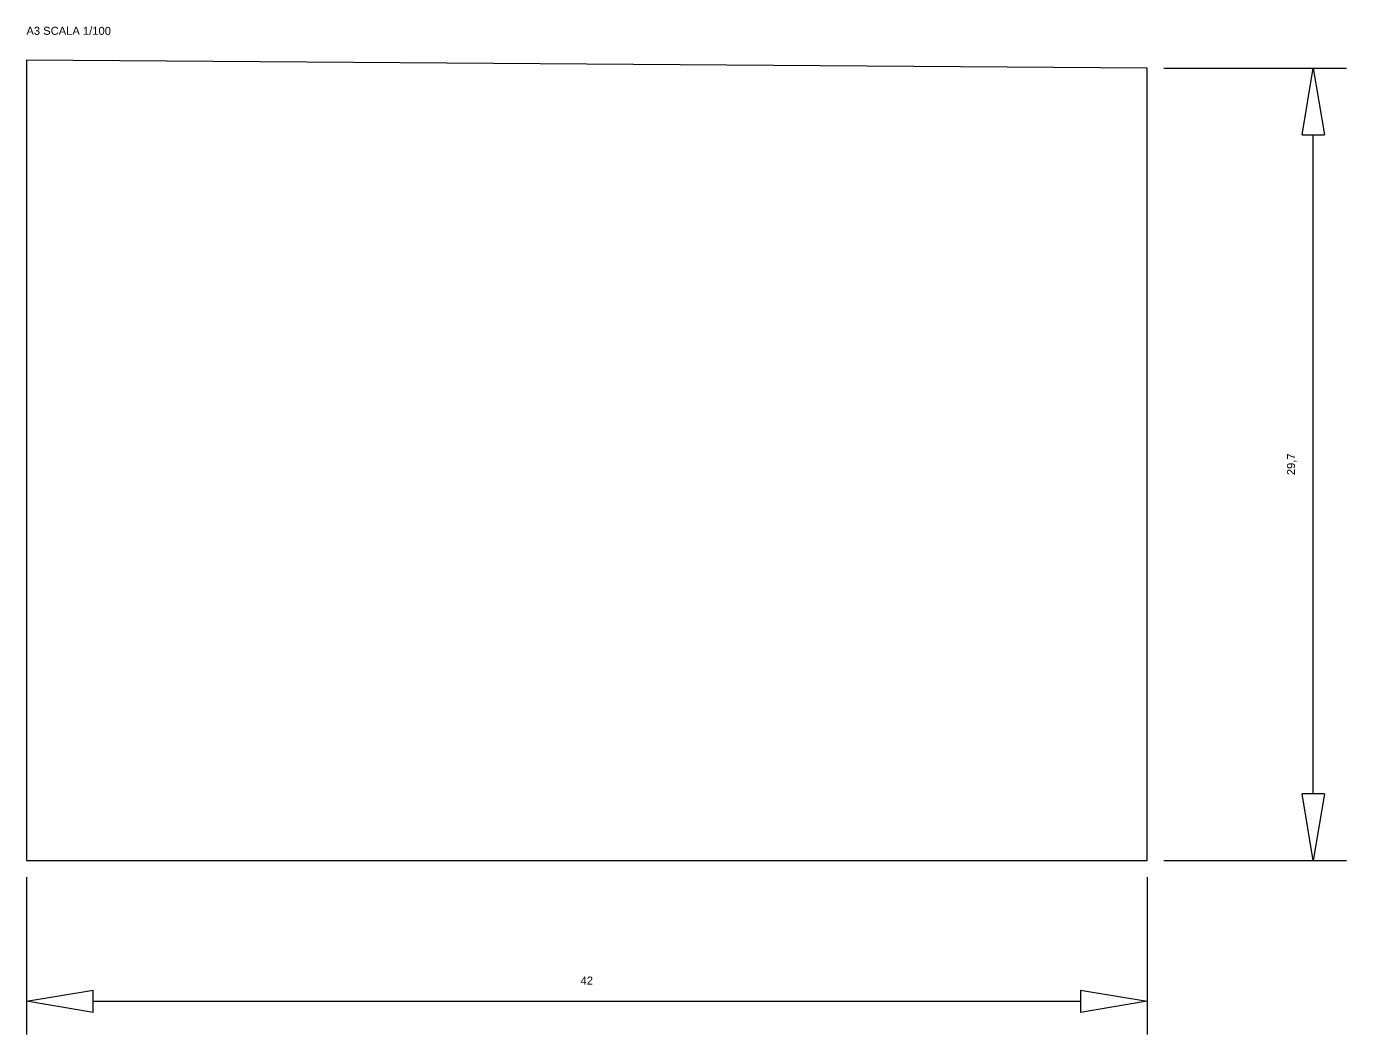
# Model space of a CAD drawing. Header units: metres. Extents: x 11 to 135, y 3 to 41.
# Drawn here: x 85.71 to 135.18, y 2.95 to 40.74 of the extents above; entities that cross this region are included whole.
import ezdxf

# ---------------------------------------------------------------- set-up
doc = ezdxf.new("R2010")
doc.units = ezdxf.units.M
doc.styles.add('arial 030', font='arial.ttf', dxfattribs={"height": 0.3})
doc.dimstyles.new('Copia di ISO-25', dxfattribs={"dimtxt": 0.3, "dimasz": 2.5, "dimexe": 1.25, "dimexo": 0.625, "dimtad": 1, "dimtxsty": 'arial 030', "dimcen": 2.5, "dimadec": 0, "dimazin": 0, "dimtfac": 1, "dimtmove": 0, "dimatfit": 3, "dimfxl": 1, "dimarcsym": 0})

# ---------------------------------------------------------------- blocks, each defined once
blk = doc.blocks.new('_ClosedBlank')
at = {"color": 0, "linetype": 'ByBlock', "lineweight": -2}
for p, q in [((-1, 0.167), (0, 0)), ((-1, 0.167), (-1, -0.167)), ((0, 0), (-1, -0.167))]:
    blk.add_line(p, q, dxfattribs=at)
blk = doc.blocks.new('*D5')
at = {"color": 0, "lineweight": -2, "transparency": 16777216}
for p, q in [((85.705, 8.856), (85.705, 2.953)), ((127.705, 8.856), (127.705, 2.953))]:
    blk.add_line(p, q, dxfattribs=at)
at = {"color": 2, "lineweight": -2, "transparency": 16777216}
blk.add_line((88.205, 4.203), (125.205, 4.203), dxfattribs=at)
at = {"layer": 'Defpoints', "color": 0, "transparency": 16777216}
for p in [(85.705, 9.481), (127.705, 9.481), (127.705, 4.203)]:
    blk.add_point(p, dxfattribs=at)
at = {"color": 2, "lineweight": -2, "transparency": 16777216, "xscale": 2.5, "yscale": 2.5, "zscale": 2.5, "rotation": 180}
blk.add_blockref('_ClosedBlank', (85.705, 4.203), dxfattribs=at)
at = {"color": 2, "lineweight": -2, "transparency": 16777216, "xscale": 2.5, "yscale": 2.5, "zscale": 2.5}
blk.add_blockref('_ClosedBlank', (127.705, 4.203), dxfattribs=at)
at = {"color": 0, "transparency": 16777216, "insert": (106.705, 4.979), "char_height": 0.3, "attachment_point": 5, "style": 'arial 030'}
blk.add_mtext('42', dxfattribs=at)
blk = doc.blocks.new('*D6')
at = {"color": 0, "lineweight": -2, "transparency": 16777216}
for p, q in [((128.33, 39.181), (135.178, 39.181)), ((128.33, 9.481), (135.178, 9.481))]:
    blk.add_line(p, q, dxfattribs=at)
at = {"color": 2, "lineweight": -2, "transparency": 16777216}
blk.add_line((133.928, 11.981), (133.928, 36.681), dxfattribs=at)
at = {"layer": 'Defpoints', "color": 0, "transparency": 16777216}
for p in [(127.705, 39.181), (133.928, 39.181), (127.705, 9.481)]:
    blk.add_point(p, dxfattribs=at)
at = {"color": 2, "lineweight": -2, "transparency": 16777216, "xscale": 2.5, "yscale": 2.5, "zscale": 2.5}
for p, rotation in [((133.928, 39.181), 90), ((133.928, 9.481), 270)]:
    blk.add_blockref('_ClosedBlank', p, dxfattribs=dict(at, rotation=rotation))
at = {"color": 0, "transparency": 16777216, "insert": (133.123, 24.331), "char_height": 0.3, "attachment_point": 5, "rotation": 90, "style": 'arial 030'}
blk.add_mtext('29,7', dxfattribs=at)

msp = doc.modelspace()

# ---------------------------------------------------------------- linework, layer by layer
for p, q in [((85.705, 39.481), (85.705, 9.481)), ((127.705, 39.181), (85.705, 39.481)), ((127.705, 9.481), (127.705, 39.181)), ((85.705, 9.481), (127.705, 9.481)), ((127.705, 9.481), (127.705, 9.481))]:
    msp.add_line(p, q)

# ---------------------------------------------------------------- texts
at = {"style": 'arial 030'}
msp.add_text('A3 SCALA 1/100', height=0.3, dxfattribs=at).set_placement((85.705, 40.428))

# ---------------------------------------------------------------- dimensions: what is measured, and where the dimension line sits
at = {"color": 2}
dim = msp.add_linear_dim(base=(133.928, 39.181), p1=(127.705, 9.481), p2=(127.705, 39.181), angle=90, dimstyle='Copia di ISO-25', override={"dimblk1": 'ClosedBlank', "dimblk2": 'ClosedBlank', "dimsah": 1, "dimclrd": 2}, dxfattribs=at)
dim.commit()
dim.dimension.update_dxf_attribs({"geometry": '*D6', "text_midpoint": (133.123, 24.331)})
dim = msp.add_linear_dim(base=(127.705, 4.203), p1=(85.705, 9.481), p2=(127.705, 9.481), dimstyle='Copia di ISO-25', override={"dimblk1": 'ClosedBlank', "dimblk2": 'ClosedBlank', "dimsah": 1, "dimclrd": 2}, dxfattribs=at)
dim.commit()
dim.dimension.update_dxf_attribs({"geometry": '*D5', "text_midpoint": (106.705, 4.979)})

doc.saveas('drawing.dxf')
